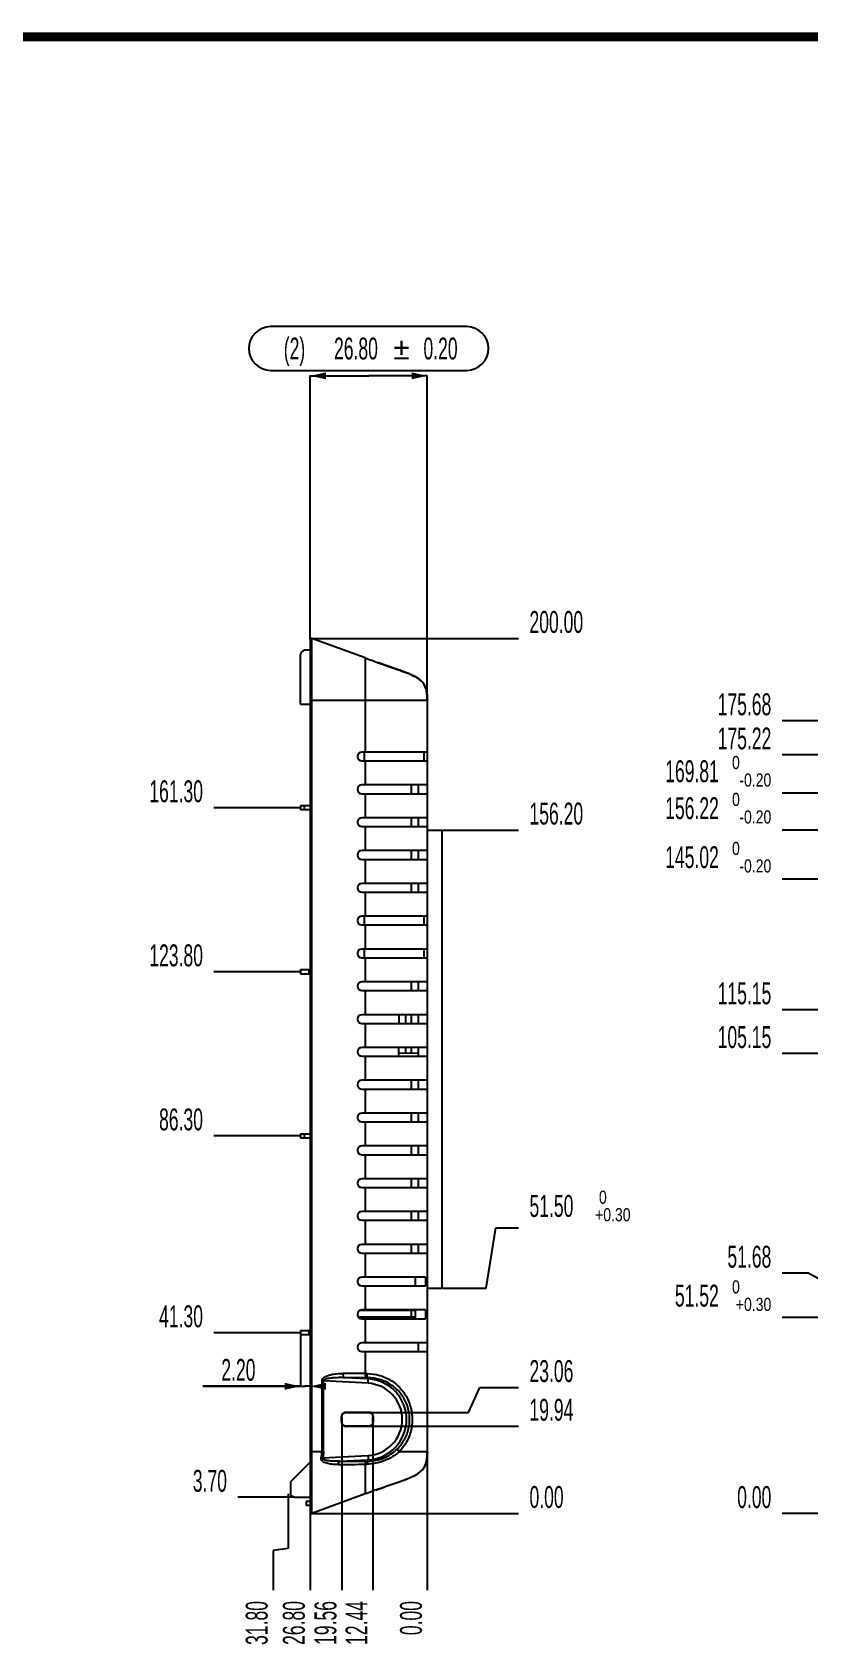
# Model space of a CAD drawing. Header units: millimetres. Extents: x -1 to 407, y -1 to 283.
# Drawn here: x 149.6 to 238.3, y 98.1 to 282.5 of the extents above; entities that cross this region are included whole.
import ezdxf
from ezdxf.enums import TextEntityAlignment as Align

# ---------------------------------------------------------------- set-up
doc = ezdxf.new("R2010")
doc.units = ezdxf.units.MM
doc.header["$LTSCALE"] = 23.1
doc.layers.get('0').update_dxf_attribs({"linetype": 'CONTINUOUS'})
doc.styles.get("Standard").update_dxf_attribs({"font": 'txt', "width": 0.6})
doc.styles.add('TEXTSTYLE_13', font='gdt', dxfattribs={"width": 0.6})
doc.styles.add('TEXTSTYLE_2', font='txt', dxfattribs={"width": 0.8})
doc.dimstyles.new('DIMSTYLE_1', dxfattribs={"dimtxt": 2.5, "dimasz": 1.8, "dimexe": 0.05, "dimexo": 0.0625, "dimtad": 1, "dimlfac": 2, "dimzin": 0, "dimdsep": 46, "dimtxsty": 'Standard', "dimblk": '_FILLED', "dimblk1": '_FILLED', "dimblk2": '_FILLED', "dimcen": 0.09, "dimadec": 0, "dimazin": 0, "dimtol": 1, "dimtp": 0.2, "dimtm": 0.2, "dimtfac": 1, "dimtofl": 0, "dimtmove": 0, "dimatfit": 3, "dimldrblk": '_FILLED', "dimfxl": 1, "dimtolj": 1, "dimtzin": 0, "dimarcsym": 0})
doc.dimstyles.new('DIMSTYLE_2', dxfattribs={"dimtxt": 2.5, "dimasz": 1.8, "dimexe": 0.05, "dimexo": 0.0625, "dimtad": 0, "dimtih": 1, "dimtoh": 1, "dimlfac": 2, "dimzin": 0, "dimdsep": 46, "dimtxsty": 'Standard', "dimblk": '_FILLED', "dimblk1": '_FILLED', "dimblk2": '_FILLED', "dimcen": 0.09, "dimadec": 0, "dimazin": 0, "dimtp": 0.01, "dimtm": 0.01, "dimtfac": 1, "dimtofl": 0, "dimtmove": 0, "dimatfit": 3, "dimldrblk": '_FILLED', "dimfxl": 1, "dimtolj": 1, "dimtzin": 0, "dimarcsym": 0})
doc.dimstyles.new('DIMSTYLE_4', dxfattribs={"dimtxt": 2.5, "dimasz": 1.8, "dimexe": 0.05, "dimexo": 0.0625, "dimtad": 1, "dimlfac": 2, "dimzin": 0, "dimdsep": 46, "dimtxsty": 'Standard', "dimblk": '_FILLED', "dimblk1": '_FILLED', "dimblk2": '_FILLED', "dimcen": 0.09, "dimadec": 0, "dimazin": 0, "dimtp": 0.01, "dimtm": 0.01, "dimtfac": 1, "dimtofl": 0, "dimtmove": 0, "dimatfit": 3, "dimldrblk": '_FILLED', "dimfxl": 1, "dimtolj": 1, "dimtzin": 0, "dimarcsym": 0})
doc.dimstyles.new('DIMSTYLE_6', dxfattribs={"dimtxt": 2.5, "dimasz": 1.8, "dimexe": 0.05, "dimexo": 0.0625, "dimtad": 0, "dimtih": 1, "dimtoh": 1, "dimlfac": 2, "dimzin": 0, "dimdsep": 46, "dimtxsty": 'Standard', "dimblk": '_FILLED', "dimblk1": '_FILLED', "dimblk2": '_FILLED', "dimcen": 0.09, "dimadec": 0, "dimazin": 0, "dimtol": 1, "dimtm": -0.3, "dimtfac": 0.6, "dimtofl": 0, "dimtmove": 0, "dimatfit": 3, "dimldrblk": '_FILLED', "dimfxl": 1, "dimtolj": 1, "dimtzin": 0, "dimarcsym": 0})
doc.dimstyles.new('DIMSTYLE_7', dxfattribs={"dimtxt": 2.5, "dimasz": 1.8, "dimexe": 0.05, "dimexo": 0.0625, "dimtad": 0, "dimtih": 1, "dimtoh": 1, "dimlfac": 2, "dimzin": 0, "dimdsep": 46, "dimtxsty": 'Standard', "dimblk": '_FILLED', "dimblk1": '_FILLED', "dimblk2": '_FILLED', "dimcen": 0.09, "dimadec": 0, "dimazin": 0, "dimtol": 1, "dimtm": 0.2, "dimtfac": 0.6, "dimtofl": 0, "dimtmove": 0, "dimatfit": 3, "dimldrblk": '_FILLED', "dimfxl": 1, "dimtolj": 1, "dimtzin": 0, "dimarcsym": 0})

# ---------------------------------------------------------------- blocks, each defined once
blk = doc.blocks.new('_FILLED')
at = {"color": 0, "linetype": 'ByBlock'}
blk.add_solid([(0, 0), (-1, 0.22), (-1, -0.22)], dxfattribs=at)
blk = doc.blocks.new('*D3')
at = {"color": 2, "linetype": 'Continuous'}
for p, q in [((181.34, 213.16), (181.34, 243.3)), ((181.34, 243.25), (188.04, 243.25)), ((194.74, 243.25), (188.04, 243.25)), ((194.74, 206.25), (194.74, 243.3))]:
    blk.add_line(p, q, dxfattribs=at)
at = {"color": 2, "linetype": 'Continuous', "xscale": 1.8, "yscale": 1.8, "zscale": 1.8, "rotation": 180}
blk.add_blockref('_FILLED', (181.34, 243.25), dxfattribs=at)
at = {"color": 2, "linetype": 'Continuous', "xscale": 1.8, "yscale": 1.8, "zscale": 1.8}
blk.add_blockref('_FILLED', (194.74, 243.25), dxfattribs=at)
at = {"color": 2, "linetype": 'Continuous', "width": 0.6}
for s, p in [('(2) ', (179.83, 245.12)), ('26.80', (186.58, 245.12)), ('0.20', (196.25, 245.12))]:
    blk.add_text(s, height=2.5, dxfattribs=at).set_placement(p, align=Align.CENTER)
at = {"color": 2, "linetype": 'Continuous', "style": 'TEXTSTYLE_13'}
blk.add_text('`', height=2.5, dxfattribs=at).set_placement((191.79, 245.12), align=Align.CENTER)
blk = doc.blocks.new('*D42')
at = {"color": 2, "linetype": 'Continuous'}
blk.add_line((181.61, 213.24), (205.17, 213.24), dxfattribs=at)
at = {"color": 2, "linetype": 'Continuous', "width": 0.6}
blk.add_text('200.00', height=2.5, dxfattribs=at).set_placement((206.42, 213.87))
blk = doc.blocks.new('*D43')
at = {"color": 2, "linetype": 'Continuous'}
blk.add_line((181.61, 113.24), (205.17, 113.24), dxfattribs=at)
at = {"color": 2, "linetype": 'Continuous', "width": 0.6}
blk.add_text('0.00', height=2.5, dxfattribs=at).set_placement((206.42, 113.87))
blk = doc.blocks.new('*D44')
at = {"color": 2, "linetype": 'Continuous'}
blk.add_line((188.11, 123.21), (205.17, 123.21), dxfattribs=at)
at = {"color": 2, "linetype": 'Continuous', "width": 0.6}
blk.add_text('19.94', height=2.5, dxfattribs=at).set_placement((206.42, 123.84))
blk = doc.blocks.new('*D45')
at = {"color": 2, "linetype": 'Continuous'}
for p, q in [((199.46, 124.77), (200.74, 127.64)), ((200.74, 127.64), (205.17, 127.64)), ((188.11, 124.77), (199.46, 124.77))]:
    blk.add_line(p, q, dxfattribs=at)
at = {"color": 2, "linetype": 'Continuous', "width": 0.6}
blk.add_text('23.06', height=2.5, dxfattribs=at).set_placement((206.42, 128.26))
blk = doc.blocks.new('*D46')
at = {"color": 2, "linetype": 'Continuous'}
for p, q in [((201.46, 138.99), (202.56, 145.88)), ((202.56, 145.88), (205.17, 145.88)), ((196.48, 138.99), (201.46, 138.99))]:
    blk.add_line(p, q, dxfattribs=at)
at = {"color": 2, "linetype": 'Continuous', "width": 0.6}
blk.add_text('51.50', height=2.5, dxfattribs=at).set_placement((206.42, 147.13))
at = {"color": 2, "linetype": 'Continuous', "style": 'TEXTSTYLE_2', "width": 0.8}
for s, p in [(' 0', (213.92, 148.63)), ('+0.30', (213.92, 146.63))]:
    blk.add_text(s, height=1.5, dxfattribs=at).set_placement(p)
blk = doc.blocks.new('*D47')
at = {"color": 2, "linetype": 'Continuous'}
blk.add_line((196.48, 191.34), (205.17, 191.34), dxfattribs=at)
at = {"color": 2, "linetype": 'Continuous', "width": 0.6}
blk.add_text('156.20', height=2.5, dxfattribs=at).set_placement((206.42, 191.97))
blk = doc.blocks.new('*D48')
at = {"color": 2, "linetype": 'Continuous'}
blk.add_line((181.34, 113.32), (181.34, 104.48), dxfattribs=at)
at = {"color": 2, "linetype": 'Continuous', "width": 0.6}
blk.add_text('26.80', height=2.5, rotation=90, dxfattribs=at).set_placement((180.72, 103.23), align=Align.RIGHT)
blk = doc.blocks.new('*D49')
at = {"color": 2, "linetype": 'Continuous'}
blk.add_line((194.74, 120.23), (194.74, 104.48), dxfattribs=at)
at = {"color": 2, "linetype": 'Continuous', "width": 0.6}
blk.add_text('0.00', height=2.5, rotation=90, dxfattribs=at).set_placement((194.12, 103.23), align=Align.RIGHT)
blk = doc.blocks.new('*D50')
at = {"color": 2, "linetype": 'Continuous'}
blk.add_line((179.53, 115.09), (173.08, 115.09), dxfattribs=at)
at = {"color": 2, "linetype": 'Continuous', "width": 0.6}
blk.add_text('3.70', height=2.5, dxfattribs=at).set_placement((171.83, 115.72), align=Align.RIGHT)
blk = doc.blocks.new('*D51')
at = {"color": 2, "linetype": 'Continuous'}
for p, q in [((178.84, 115.47), (178.84, 109.24)), ((178.84, 109.24), (177.11, 108.99)), ((177.11, 108.99), (177.11, 104.48))]:
    blk.add_line(p, q, dxfattribs=at)
at = {"color": 2, "linetype": 'Continuous', "width": 0.6}
blk.add_text('31.80', height=2.5, rotation=90, dxfattribs=at).set_placement((176.48, 103.23), align=Align.RIGHT)
blk = doc.blocks.new('*D52')
at = {"color": 2, "linetype": 'Continuous'}
blk.add_line((184.96, 123.62), (184.96, 104.48), dxfattribs=at)
at = {"color": 2, "linetype": 'Continuous', "width": 0.6}
blk.add_text('19.56', height=2.5, rotation=90, dxfattribs=at).set_placement((184.34, 103.23), align=Align.RIGHT)
blk = doc.blocks.new('*D53')
at = {"color": 2, "linetype": 'Continuous'}
blk.add_line((188.52, 123.63), (188.52, 104.48), dxfattribs=at)
at = {"color": 2, "linetype": 'Continuous', "width": 0.6}
blk.add_text('12.44', height=2.5, rotation=90, dxfattribs=at).set_placement((187.9, 103.23), align=Align.RIGHT)
blk = doc.blocks.new('*D54')
at = {"color": 2, "linetype": 'Continuous'}
for p, q in [((180.24, 133.58), (180.24, 127.72)), ((180.24, 127.77), (169.09, 127.77)), ((169.09, 127.77), (180.79, 127.77)), ((181.54, 127.77), (180.79, 127.77)), ((181.34, 127.77), (181.54, 127.77))]:
    blk.add_line(p, q, dxfattribs=at)
at = {"color": 2, "linetype": 'Continuous', "xscale": 1.8, "yscale": 1.8, "zscale": 1.8}
blk.add_blockref('_FILLED', (180.24, 127.77), dxfattribs=at)
at = {"color": 2, "linetype": 'Continuous', "xscale": 1.8, "yscale": 1.8, "zscale": 1.8, "rotation": 180}
blk.add_blockref('_FILLED', (181.34, 127.77), dxfattribs=at)
at = {"color": 2, "linetype": 'Continuous', "width": 0.6}
blk.add_text('2.20', height=2.5, dxfattribs=at).set_placement((175.09, 128.4), align=Align.RIGHT)
blk = doc.blocks.new('*D55')
at = {"color": 2, "linetype": 'Continuous'}
blk.add_line((180.18, 133.89), (170.34, 133.89), dxfattribs=at)
at = {"color": 2, "linetype": 'Continuous', "width": 0.6}
blk.add_text('41.30', height=2.5, dxfattribs=at).set_placement((169.09, 134.52), align=Align.RIGHT)
blk = doc.blocks.new('*D56')
at = {"color": 2, "linetype": 'Continuous'}
blk.add_line((180.18, 156.39), (170.34, 156.39), dxfattribs=at)
at = {"color": 2, "linetype": 'Continuous', "width": 0.6}
blk.add_text('86.30', height=2.5, dxfattribs=at).set_placement((169.09, 157.02), align=Align.RIGHT)
blk = doc.blocks.new('*D57')
at = {"color": 2, "linetype": 'Continuous'}
blk.add_line((180.18, 175.14), (170.34, 175.14), dxfattribs=at)
at = {"color": 2, "linetype": 'Continuous', "width": 0.6}
blk.add_text('123.80', height=2.5, dxfattribs=at).set_placement((169.09, 175.77), align=Align.RIGHT)
blk = doc.blocks.new('*D58')
at = {"color": 2, "linetype": 'Continuous'}
blk.add_line((180.18, 193.89), (170.34, 193.89), dxfattribs=at)
at = {"color": 2, "linetype": 'Continuous', "width": 0.6}
blk.add_text('161.30', height=2.5, dxfattribs=at).set_placement((169.09, 194.52), align=Align.RIGHT)
blk = doc.blocks.new('*D59')
at = {"color": 2, "linetype": 'Continuous'}
blk.add_line((251.07, 113.23), (235.32, 113.23), dxfattribs=at)
at = {"color": 2, "linetype": 'Continuous', "width": 0.6}
blk.add_text('0.00', height=2.5, dxfattribs=at).set_placement((234.07, 113.86), align=Align.RIGHT)
blk = doc.blocks.new('*D60')
at = {"color": 2, "linetype": 'Continuous'}
for p, q in [((238.28, 140.7), (235.32, 140.7)), ((241.36, 139.07), (238.28, 140.7)), ((254.52, 139.07), (241.36, 139.07))]:
    blk.add_line(p, q, dxfattribs=at)
at = {"color": 2, "linetype": 'Continuous', "width": 0.6}
blk.add_text('51.68', height=2.5, dxfattribs=at).set_placement((234.07, 141.33), align=Align.RIGHT)
blk = doc.blocks.new('*D63')
at = {"color": 2, "linetype": 'Continuous'}
for p, q in [((239.61, 203.84), (235.32, 203.84)), ((240.31, 201.07), (239.61, 203.84)), ((254.52, 201.07), (240.31, 201.07))]:
    blk.add_line(p, q, dxfattribs=at)
at = {"color": 2, "linetype": 'Continuous', "width": 0.6}
blk.add_text('175.68', height=2.5, dxfattribs=at).set_placement((234.07, 204.46), align=Align.RIGHT)
blk = doc.blocks.new('*D64')
at = {"color": 2, "linetype": 'Continuous'}
blk.add_line((323.02, 165.81), (235.32, 165.81), dxfattribs=at)
at = {"color": 2, "linetype": 'Continuous', "width": 0.6}
blk.add_text('105.15', height=2.5, dxfattribs=at).set_placement((234.07, 166.43), align=Align.RIGHT)
blk = doc.blocks.new('*D65')
at = {"color": 2, "linetype": 'Continuous'}
blk.add_line((323.02, 170.81), (235.32, 170.81), dxfattribs=at)
at = {"color": 2, "linetype": 'Continuous', "width": 0.6}
blk.add_text('115.15', height=2.5, dxfattribs=at).set_placement((234.07, 171.43), align=Align.RIGHT)
blk = doc.blocks.new('*D66')
at = {"color": 2, "linetype": 'Continuous'}
blk.add_line((279.22, 185.74), (235.32, 185.74), dxfattribs=at)
at = {"color": 2, "linetype": 'Continuous', "style": 'TEXTSTYLE_2', "width": 0.8}
for s, p in [(' 0', (230.47, 188.49)), ('-0.20', (234.07, 186.49))]:
    blk.add_text(s, height=1.5, dxfattribs=at).set_placement(p, align=Align.RIGHT)
at = {"color": 2, "linetype": 'Continuous', "width": 0.6}
blk.add_text('145.02', height=2.5, dxfattribs=at).set_placement((228.07, 186.99), align=Align.RIGHT)
blk = doc.blocks.new('*D67')
at = {"color": 2, "linetype": 'Continuous'}
for p, q in [((241.83, 198.14), (240.71, 195.56)), ((278.97, 198.14), (241.83, 198.14)), ((240.71, 195.56), (235.32, 195.56))]:
    blk.add_line(p, q, dxfattribs=at)
at = {"color": 2, "linetype": 'Continuous', "width": 0.6}
blk.add_text('169.81', height=2.5, dxfattribs=at).set_placement((228.07, 196.81), align=Align.RIGHT)
at = {"color": 2, "linetype": 'Continuous', "style": 'TEXTSTYLE_2', "width": 0.8}
for s, p in [(' 0', (230.47, 198.31)), ('-0.20', (234.07, 196.31))]:
    blk.add_text(s, height=1.5, dxfattribs=at).set_placement(p, align=Align.RIGHT)
blk = doc.blocks.new('*D68')
at = {"color": 2, "linetype": 'Continuous'}
for p, q in [((274.5, 199.94), (235.32, 199.94)), ((276.3, 200.84), (274.5, 199.94)), ((281.67, 200.84), (276.3, 200.84))]:
    blk.add_line(p, q, dxfattribs=at)
at = {"color": 2, "linetype": 'Continuous', "width": 0.6}
blk.add_text('175.22', height=2.5, dxfattribs=at).set_placement((234.07, 200.56), align=Align.RIGHT)
blk = doc.blocks.new('*D69')
at = {"color": 2, "linetype": 'Continuous'}
for p, q in [((271.08, 138.99), (269.33, 135.63)), ((271.92, 138.99), (271.08, 138.99)), ((269.33, 135.63), (235.32, 135.63))]:
    blk.add_line(p, q, dxfattribs=at)
at = {"color": 2, "linetype": 'Continuous', "width": 0.6}
blk.add_text('51.52', height=2.5, dxfattribs=at).set_placement((228.07, 136.88), align=Align.RIGHT)
at = {"color": 2, "linetype": 'Continuous', "style": 'TEXTSTYLE_2', "width": 0.8}
for s, p in [(' 0', (230.47, 138.38)), ('+0.30', (234.07, 136.38))]:
    blk.add_text(s, height=1.5, dxfattribs=at).set_placement(p, align=Align.RIGHT)
blk = doc.blocks.new('*D70')
at = {"color": 2, "linetype": 'Continuous'}
blk.add_line((272.38, 191.34), (235.32, 191.34), dxfattribs=at)
at = {"color": 2, "linetype": 'Continuous', "style": 'TEXTSTYLE_2', "width": 0.8}
for s, p in [(' 0', (230.47, 194.09)), ('-0.20', (234.07, 192.09))]:
    blk.add_text(s, height=1.5, dxfattribs=at).set_placement(p, align=Align.RIGHT)
at = {"color": 2, "linetype": 'Continuous', "width": 0.6}
blk.add_text('156.22', height=2.5, dxfattribs=at).set_placement((228.07, 192.59), align=Align.RIGHT)

msp = doc.modelspace()

# ---------------------------------------------------------------- linework, layer by layer
at = {"color": 2, "linetype": 'Continuous'}
for p, q in [((199.2505, 248.8747), (176.8339, 248.8747)), ((176.8339, 243.8747), (199.2505, 243.8747))]:
    msp.add_line(p, q, dxfattribs=at)
at = {"color": 7, "linetype": 'Continuous'}
for p, q in [((181.3422, 213.0997), (181.3422, 113.3831)), ((181.5435, 113.2422), (181.5435, 213.2406)), ((187.652, 211.0174), (181.5435, 213.2406)), ((180.2422, 205.7414), (180.2422, 211.3805)), ((181.3422, 211.9126), (180.7161, 211.8798)), ((187.652, 211.0174), (187.652, 200.2414)), ((180.2422, 205.7414), (181.3422, 205.7414)), ((181.3422, 206.1914), (194.7422, 206.1914)), ((194.7422, 120.2411), (194.7422, 206.2358)), ((194.7424, 200.2414), (187.2422, 200.2414)), ((187.2422, 199.2414), (194.7424, 199.2414)), ((187.5285, 200.2414), (187.5285, 199.2414)), ((187.652, 199.2414), (187.652, 196.4914)), ((194.3922, 199.2414), (194.3922, 200.2414)), ((194.7422, 196.4914), (187.2422, 196.4914)), ((187.2422, 195.4914), (194.7422, 195.4914)), ((187.652, 195.4914), (187.652, 192.7414)), ((192.8922, 196.4914), (192.8922, 195.4914)), ((193.7422, 195.4914), (193.7422, 196.4914)), ((180.2422, 194.1414), (180.2422, 193.6414)), ((180.2422, 194.1414), (181.3422, 194.1414)), ((181.3422, 193.6414), (180.2422, 193.6414)), ((180.7161, 193.6414), (180.7161, 194.1414)), ((194.7422, 192.7414), (187.2422, 192.7414)), ((192.8922, 192.7414), (192.8922, 191.7414)), ((193.7422, 191.7414), (193.7422, 192.7414)), ((187.2422, 191.7414), (194.7422, 191.7414)), ((187.652, 191.7414), (187.652, 188.9914)), ((194.7422, 191.3414), (196.4172, 191.3414)), ((196.4172, 191.3414), (196.4172, 138.9914)), ((194.7422, 188.9914), (187.2422, 188.9914)), ((192.8922, 188.9914), (192.8922, 187.9914)), ((193.7422, 187.9914), (193.7422, 188.9914)), ((187.2422, 187.9914), (194.7422, 187.9914)), ((187.652, 187.9914), (187.652, 185.2414)), ((194.7422, 185.2414), (187.2422, 185.2414)), ((192.8922, 185.2414), (192.8922, 184.2414)), ((193.7422, 184.2414), (193.7422, 185.2414)), ((187.2422, 184.2414), (194.7422, 184.2414)), ((187.652, 184.2414), (187.652, 181.4914)), ((194.7422, 181.4914), (187.2422, 181.4914)), ((187.5285, 181.4914), (187.5285, 180.4914)), ((194.3922, 180.4914), (194.3922, 181.4914)), ((187.2422, 180.4914), (194.7422, 180.4914)), ((187.652, 180.4914), (187.652, 177.7414)), ((194.7422, 177.7414), (187.2422, 177.7414)), ((187.5285, 177.7414), (187.5285, 176.7414)), ((194.3922, 176.7414), (194.3922, 177.7414)), ((180.2422, 175.3914), (180.2422, 174.8914)), ((180.2422, 175.3914), (181.3422, 175.3914)), ((181.2422, 174.8914), (181.2422, 175.3914)), ((187.2422, 176.7414), (194.7422, 176.7414)), ((187.652, 176.7414), (187.652, 173.9914)), ((180.2422, 174.8914), (181.3422, 174.8914)), ((194.7422, 173.9914), (187.2422, 173.9914)), ((192.8922, 173.9914), (192.8922, 172.9914)), ((193.7422, 172.9914), (193.7422, 173.9914)), ((187.2422, 172.9914), (194.7422, 172.9914)), ((187.652, 172.9914), (187.652, 170.2414)), ((194.7422, 170.2414), (187.2422, 170.2414)), ((191.4922, 170.2414), (191.4922, 169.2414)), ((192.2422, 170.2414), (192.2422, 169.2414)), ((192.8922, 170.2414), (192.8922, 169.2414)), ((193.7422, 169.2414), (193.7422, 170.2414)), ((187.2422, 169.2414), (194.7422, 169.2414)), ((187.652, 169.2414), (187.652, 166.4914)), ((194.7422, 166.4914), (187.2422, 166.4914)), ((191.4922, 165.4914), (191.4922, 166.4914)), ((192.2422, 166.4914), (192.2422, 165.8064)), ((192.8922, 166.4914), (192.8922, 165.8234)), ((193.7422, 165.4914), (193.7422, 166.4914)), ((187.2422, 165.4914), (194.7422, 165.4914)), ((187.652, 165.4914), (187.652, 162.7414)), ((193.7422, 165.8457), (191.4922, 165.7868)), ((194.7422, 162.7414), (187.2422, 162.7414)), ((192.8922, 162.7414), (192.8922, 161.7414)), ((193.7422, 161.7414), (193.7422, 162.7414)), ((187.2422, 161.7414), (194.7422, 161.7414)), ((187.652, 161.7414), (187.652, 158.9914)), ((194.7422, 158.9914), (187.2422, 158.9914)), ((192.8922, 158.9914), (192.8922, 157.9914)), ((193.7422, 157.9914), (193.7422, 158.9914)), ((187.2422, 157.9914), (194.7422, 157.9914)), ((187.652, 157.9914), (187.652, 155.2414)), ((180.2422, 156.6414), (180.2422, 156.1414)), ((180.2422, 156.6414), (181.3422, 156.6414)), ((181.3422, 156.1414), (180.2422, 156.1414)), ((180.7161, 156.1414), (180.7161, 156.6414)), ((194.7422, 155.2414), (187.2422, 155.2414)), ((192.8922, 155.2414), (192.8922, 154.2414)), ((193.7422, 154.2414), (193.7422, 155.2414)), ((187.2422, 154.2414), (194.7422, 154.2414)), ((187.652, 154.2414), (187.652, 151.4914)), ((194.7422, 151.4914), (187.2422, 151.4914)), ((192.8922, 151.4914), (192.8922, 150.4914)), ((193.7422, 150.4914), (193.7422, 151.4914)), ((187.2422, 150.4914), (194.7422, 150.4914)), ((187.652, 150.4914), (187.652, 147.7414)), ((194.7422, 147.7414), (187.2422, 147.7414)), ((192.8922, 147.7414), (192.8922, 146.7414)), ((193.7422, 146.7414), (193.7422, 147.7414)), ((187.2422, 146.7414), (194.7422, 146.7414)), ((187.652, 146.7414), (187.652, 143.9914)), ((194.7422, 143.9914), (187.2422, 143.9914)), ((192.8922, 143.9914), (192.8922, 142.9914)), ((193.7422, 142.9914), (193.7422, 143.9914)), ((187.2422, 142.9914), (194.7422, 142.9914)), ((187.652, 142.9914), (187.652, 140.2414)), ((194.5434, 140.2414), (187.2422, 140.2414)), ((193.3882, 139.2414), (193.3882, 140.2414)), ((194.5434, 140.2414), (194.5434, 139.2414)), ((187.2422, 139.2414), (194.5434, 139.2414)), ((187.652, 139.2414), (187.652, 136.4914)), ((194.7422, 138.9914), (196.4172, 138.9914)), ((194.5434, 136.4914), (187.2422, 136.4914)), ((193.3882, 135.4914), (193.3882, 136.4914)), ((194.5434, 136.4914), (194.5434, 135.4914)), ((186.8296, 135.7214), (193.3882, 135.7214)), ((193.3882, 136.4464), (187.0463, 136.4464)), ((187.2422, 135.4914), (194.5434, 135.4914)), ((187.652, 135.4914), (187.652, 132.7414)), ((192.8922, 136.4464), (192.8922, 135.7214)), ((180.2422, 134.1414), (181.3422, 134.1414)), ((180.2422, 134.1414), (180.2422, 133.6414)), ((181.3422, 133.6414), (180.2422, 133.6414)), ((181.2422, 133.6414), (181.2422, 134.1414)), ((194.7422, 132.7414), (187.2422, 132.7414)), ((187.2422, 131.7414), (194.7422, 131.7414)), ((187.652, 131.7414), (187.652, 129.2279)), ((193.7422, 131.7414), (193.7422, 132.7414)), ((187.8363, 129.2269), (185.1076, 129.2473)), ((182.6949, 128.3799), (182.8659, 128.3799)), ((182.6949, 128.3799), (182.6949, 120.2914)), ((187.9582, 128.113), (182.8659, 128.3799)), ((182.8659, 120.2914), (182.8659, 128.3799)), ((187.8024, 128.7322), (185.2526, 128.7518)), ((187.9842, 128.6086), (185.2526, 128.7518)), ((187.9906, 128.7314), (187.8024, 128.7322)), ((187.9582, 128.113), (187.9906, 128.7314)), ((184.9619, 124.2971), (184.9323, 124.3266)), ((184.9323, 123.6562), (184.9323, 124.3266)), ((184.9323, 123.6562), (184.9619, 123.6858)), ((184.9619, 124.2971), (184.9619, 123.6858)), ((185.407, 124.8013), (188.0774, 124.8013)), ((185.407, 124.8013), (185.4369, 124.7715)), ((185.4369, 124.7715), (188.046, 124.7699)), ((188.046, 124.7699), (188.0774, 124.8013)), ((188.5521, 124.3266), (188.5204, 124.2949)), ((188.5204, 123.6879), (188.5204, 124.2949)), ((188.5204, 123.6879), (188.5521, 123.6562)), ((188.5521, 124.3266), (188.5521, 123.6562)), ((185.4369, 123.2114), (185.407, 123.1815)), ((188.0774, 123.1815), (185.407, 123.1815)), ((188.046, 123.2129), (185.4369, 123.2114)), ((188.0774, 123.1815), (188.046, 123.2129)), ((182.8659, 120.2914), (181.3422, 120.2914)), ((182.7732, 119.5981), (187.9582, 119.8698)), ((187.9582, 119.8698), (187.9922, 119.222)), ((194.7422, 120.2914), (191.5158, 120.2914)), ((181.3422, 119.0914), (179.0922, 116.8414)), ((182.6021, 119.6438), (182.7732, 119.5981)), ((184.707, 119.2025), (187.9842, 119.3742)), ((187.6519, 118.8637), (187.8379, 118.8662)), ((187.652, 118.8648), (187.652, 115.4655)), ((187.8024, 119.2215), (187.9922, 119.222)), ((179.0922, 116.8414), (179.0922, 115.3247)), ((179.0922, 115.3247), (179.5922, 115.0914)), ((179.5922, 115.0914), (181.3422, 115.0914)), ((181.3422, 114.5917), (180.8922, 114.5911)), ((180.8922, 114.5911), (180.8922, 114.1411)), ((187.652, 115.4655), (181.5435, 113.2422)), ((181.3422, 114.1414), (180.8922, 114.1414))]:
    msp.add_line(p, q, dxfattribs=at)
at = {"color": 6, "linetype": 'Continuous'}
msp.add_line((191.7422, 206.2358), (191.7422, 206.1471), dxfattribs=at)
at = {"color": 7, "linetype": 'Continuous', "const_width": 1.0331}
msp.add_lwpolyline([(405.9954, 281.9972), (0, 281.9972)], dxfattribs=at)
at = {"color": 2, "linetype": 'Continuous'}
for centre, start, end in [((176.8339, 246.3747), 90, 270), ((199.2505, 246.3747), 270, 90)]:
    msp.add_arc(centre, 2.5, start, end, dxfattribs=at)
at = {"color": 7, "linetype": 'Continuous'}
for centre, radius, start, end in [((181.4922, 213.0997), 0.15, 70, 180), ((180.7422, 211.3805), 0.5, 93, 180), ((213.1094, 276.3383), 70.1064, 248.707691, 249.990383), ((212.8502, 275.6505), 69.3715, 248.700896, 249.997177), ((187.2422, 199.7414), 0.5, 90, 270), ((187.2422, 195.9914), 0.5, 90, 270), ((187.2422, 192.2414), 0.5, 90, 270), ((187.2422, 188.4914), 0.5, 90, 270), ((187.2422, 184.7414), 0.5, 90, 270), ((187.2422, 180.9914), 0.5, 90, 270), ((187.2422, 177.2414), 0.5, 90, 270), ((187.2422, 173.4914), 0.5, 90, 270), ((187.2422, 169.7414), 0.5, 90, 270), ((187.2422, 165.9914), 0.5, 90, 270), ((187.2422, 162.2414), 0.5, 90, 270), ((187.2422, 158.4914), 0.5, 90, 270), ((187.2422, 154.7414), 0.5, 90, 270), ((187.2422, 150.9914), 0.5, 90, 270), ((187.2422, 147.2414), 0.5, 90, 270), ((187.2422, 143.4914), 0.5, 90, 270), ((187.2422, 139.7414), 0.5, 90, 270), ((187.2422, 135.9914), 0.5, 90, 270), ((187.2422, 132.2414), 0.5, 90, 270), ((187.7422, 123.9914), 4.1272, 273, 87), ((187.7422, 123.9914), 4.6235, 273, 87), ((188.4796, 120.2295), 6.2616, 355.688284, 357.919457), ((188.4199, 120.2324), 6.3214, 355.862607, 357.914889), ((186.7307, 120.2946), 8.0117, 357.908637, 359.620005), ((187.3131, 120.2772), 7.4291, 357.880593, 358.546722), ((186.4491, 120.2983), 8.2933, 358.552052, 359.463021), ((167.7514, 1472.001), 1353.2825, 270.7117513, 270.8425903), ((213.1094, 50.1446), 70.1064, 110.009617, 111.292309), ((212.8502, 50.8323), 69.3715, 110.002823, 111.299104), ((181.4922, 113.3831), 0.15, 180, 290)]:
    msp.add_arc(centre, radius, start, end, dxfattribs=at)
for centre, major_axis in [((185.4076, 124.326), (-0.3363, 0.3363)), ((185.4076, 123.6568), (-0.3363, -0.3363)), ((188.0769, 124.326), (0.3363, 0.3363)), ((188.0769, 123.6568), (0.3363, -0.3363))]:
    msp.add_ellipse(centre, major_axis=major_axis, ratio=0.99878277, start_param=-0.78478918, end_param=0.78478918, dxfattribs=at)
for points in [[(194.7002, 206.958), (194.4585, 208.8942), (193.1177, 209.0052), (189.0948, 210.4733)], [(194.6743, 207.1341), (194.3729, 208.8985), (192.9982, 209.0504), (189.1206, 210.4638)], [(194.7422, 206.2476), (194.7395, 206.5836), (194.7184, 206.8761), (194.6743, 207.1341)], [(182.6021, 119.6438), (182.6621, 119.8535), (182.6949, 120.0733), (182.6949, 120.2914)], [(182.8659, 120.2914), (182.8659, 120.0582), (182.8333, 119.8234), (182.7732, 119.5981)], [(194.7422, 120.2352), (194.7395, 119.8993), (194.7184, 119.6068), (194.6743, 119.3488)], [(184.707, 119.2025), (185.7388, 119.2091), (186.7706, 119.2155), (187.8024, 119.2215)], [(188.8358, 115.9145), (192.8706, 117.4036), (194.3225, 117.5381), (194.6598, 119.2695)], [(194.6598, 119.2695), (194.6891, 119.4199), (194.71, 119.5823), (194.7235, 119.7587)], [(194.6743, 119.3488), (194.6697, 119.322), (194.6649, 119.2955), (194.6598, 119.2695)]]:
    msp.add_open_spline(points, degree=3, dxfattribs=at)
for points, knots in [([(189.1206, 210.4638), (189.5659, 210.3015), (190.3862, 210.0113), (191.5174, 209.6212), (192.4512, 209.2828), (193.3718, 208.8939), (194.1288, 208.415), (194.5422, 207.7167), (194.6398, 207.336), (194.6743, 207.1341)], [0, 0, 0, 0, 0.20939096, 0.38437481, 0.5289457, 0.6473814, 0.82812718, 0.90949146, 1, 1, 1, 1]), ([(194.6743, 207.1341), (194.6857, 207.0676), (194.7274, 206.7739), (194.7404, 206.4768), (194.7422, 206.2476)], [0, 0, 0, 0, 0.22726092, 1, 1, 1, 1]), ([(182.6949, 128.3799), (182.6949, 128.425), (182.7144, 128.5258), (182.8086, 128.6735), (182.9794, 128.8196), (183.2372, 128.9583), (183.5886, 129.0808), (184.2179, 129.2177), (184.74, 129.2502), (185.1076, 129.2473)], [0, 0, 0, 0, 0.04955288, 0.10976991, 0.18889437, 0.29384116, 0.42950204, 0.59632357, 1, 1, 1, 1]), ([(185.2526, 128.7518), (185.2289, 128.761), (185.182, 128.8157), (185.1212, 128.9819), (185.1068, 129.1368), (185.1076, 129.2473)], [0, 0, 0, 0, 0.14375504, 0.37691274, 1, 1, 1, 1]), ([(187.8024, 128.7322), (187.7771, 128.7418), (187.7293, 128.7969), (187.6663, 128.9629), (187.6514, 129.1172), (187.652, 129.2279)], [0, 0, 0, 0, 0.15179759, 0.37907692, 1, 1, 1, 1]), ([(187.9906, 128.7314), (187.966, 128.7405), (187.9165, 128.7943), (187.8515, 128.9608), (187.8358, 129.1162), (187.8363, 129.2269)], [0, 0, 0, 0, 0.14711457, 0.3808014, 1, 1, 1, 1]), ([(187.8363, 129.227), (188.3305, 129.2246), (189.3301, 129.0779), (190.711, 128.442), (191.8649, 127.4232), (192.6743, 126.0917), (193.0581, 124.565), (192.9969, 122.9861), (192.4914, 121.4976), (191.8746, 120.6533), (191.5159, 120.2914)], [0, 0, 0, 0, 0.12113839, 0.24382712, 0.36777651, 0.49293, 0.62003329, 0.74823378, 0.87506772, 1, 1, 1, 1]), ([(185.2526, 128.7518), (185.0615, 128.7575), (184.6959, 128.7612), (184.1831, 128.7452), (183.7457, 128.7082), (183.4018, 128.6584), (183.1475, 128.5937), (182.97, 128.5287), (182.863, 128.4361), (182.8659, 128.3799)], [0, 0, 0, 0, 0.23109983, 0.44166668, 0.62014071, 0.76070864, 0.86309642, 0.93193339, 1, 1, 1, 1]), ([(191.3205, 120.6311), (191.6506, 120.9597), (192.2215, 121.724), (192.7075, 123.0734), (192.7686, 124.5157), (192.3945, 125.9031), (191.6405, 127.1063), (190.588, 128.0284), (189.3377, 128.602), (188.4353, 128.7314), (187.9906, 128.7314)], [0, 0, 0, 0, 0.12550066, 0.25281996, 0.38098276, 0.50840122, 0.63420509, 0.75822725, 0.88015771, 1, 1, 1, 1]), ([(184.9619, 124.2971), (184.9619, 124.4176), (185.0619, 124.6683), (185.3124, 124.7708), (185.4329, 124.7707)], [0, 0, 0, 0, 0.50015345, 1, 1, 1, 1]), ([(185.4329, 123.2121), (185.3124, 123.2121), (185.0619, 123.3145), (184.9619, 123.5653), (184.9619, 123.6858)], [0, 0, 0, 0, 0.49984715, 1, 1, 1, 1]), ([(188.042, 124.7707), (188.1638, 124.7706), (188.418, 124.6706), (188.5204, 124.4166), (188.5204, 124.2949)], [0, 0, 0, 0, 0.50010786, 1, 1, 1, 1]), ([(188.5204, 123.6879), (188.5204, 123.5662), (188.418, 123.3122), (188.1638, 123.2122), (188.042, 123.2121)], [0, 0, 0, 0, 0.49989234, 1, 1, 1, 1]), ([(191.5158, 120.2914), (191.0184, 119.8503), (189.851, 119.1388), (188.5087, 118.8753), (187.8379, 118.8662)], [0, 0, 0, 0, 0.49774732, 1, 1, 1, 1]), ([(187.9922, 119.222), (188.5977, 119.2205), (189.84, 119.4724), (190.8788, 120.1914), (191.3205, 120.6311)], [0, 0, 0, 0, 0.49275734, 1, 1, 1, 1]), ([(191.3205, 120.6311), (191.3153, 120.6145), (191.3256, 120.5649), (191.3852, 120.4476), (191.4587, 120.3555), (191.5158, 120.2914)], [0, 0, 0, 0, 0.13115244, 0.35475685, 1, 1, 1, 1]), ([(194.6743, 119.3488), (194.6857, 119.4152), (194.7274, 119.7089), (194.7404, 120.0061), (194.7422, 120.2352)], [0, 0, 0, 0, 0.22726092, 1, 1, 1, 1]), ([(184.5619, 118.8228), (184.3627, 118.8203), (184.0639, 118.8287), (183.6694, 118.873), (183.3787, 118.9283), (183.097, 119.0117), (182.875, 119.1169), (182.7213, 119.237), (182.628, 119.3516), (182.5782, 119.4944), (182.5885, 119.5959), (182.6021, 119.6438)], [0, 0, 0, 0, 0.25301989, 0.37887121, 0.50393383, 0.62824193, 0.75144785, 0.81308094, 0.87468817, 0.936734, 1, 1, 1, 1]), ([(184.707, 119.2025), (184.5301, 119.1973), (184.2646, 119.1946), (183.9112, 119.205), (183.647, 119.2217), (183.4278, 119.2448), (183.254, 119.2728), (183.125, 119.3), (182.9981, 119.3351), (182.8962, 119.3762), (182.8204, 119.4209), (182.7723, 119.4674), (182.7468, 119.5332), (182.7617, 119.5788), (182.7732, 119.5981)], [0, 0, 0, 0, 0.25082927, 0.37603431, 0.50107997, 0.62594398, 0.68825524, 0.75047895, 0.81263191, 0.87466564, 0.90569848, 0.93675988, 0.96815137, 1, 1, 1, 1]), ([(184.5619, 118.8228), (184.5687, 118.9093), (184.5879, 119.0287), (184.6471, 119.1556), (184.6872, 119.1949), (184.707, 119.2025)], [0, 0, 0, 0, 0.62104043, 0.84818919, 1, 1, 1, 1]), ([(187.652, 118.8648), (187.6604, 118.9464), (187.6814, 119.0589), (187.7425, 119.1777), (187.7823, 119.2142), (187.8024, 119.2215)], [0, 0, 0, 0, 0.61655264, 0.83946498, 1, 1, 1, 1]), ([(187.9922, 119.222), (187.9446, 119.205), (187.8699, 119.0734), (187.8466, 118.9477), (187.8379, 118.8662)], [0, 0, 0, 0, 0.38125129, 1, 1, 1, 1]), ([(189.1206, 116.019), (189.5659, 116.1813), (190.3862, 116.4715), (191.5174, 116.8617), (192.4512, 117.2), (193.3718, 117.589), (194.1288, 118.0678), (194.5422, 118.7662), (194.6398, 119.1468), (194.6743, 119.3488)], [0, 0, 0, 0, 0.20939096, 0.38437481, 0.5289457, 0.6473814, 0.82812718, 0.90949146, 1, 1, 1, 1])]:
    msp.add_open_spline(points, degree=3, knots=knots, dxfattribs=at)

# ---------------------------------------------------------------- dimensions: what is measured, and where the dimension line sits
at = {"color": 2, "linetype": 'Continuous'}
dim = msp.add_linear_dim(base=(181.3422, 243.2497), p1=(194.7422, 206.1914), p2=(181.3422, 213.0997), angle=180, text='(2) <>', dimstyle='DIMSTYLE_1', dxfattribs=at)
dim.commit()
dim.dimension.update_dxf_attribs({"geometry": '*D3', "text_midpoint": (188.0422, 243.2497), "dimtype": 160})
for feature_location, offset, dtype, origin, dimstyle, picture, middle in [((181.606, 213.2406), (23.5612, 0), 0, (181.5435, 113.2422), 'DIMSTYLE_2', '*D42', (210.9172, 215.1156)), ((254.5181, 201.0714), (-19.1958, 2.7661), 0, (254.5806, 113.2331), 'DIMSTYLE_2', '*D63', (229.5724, 205.7125)), ((281.6717, 200.8414), (-46.3493, -0.903), 0, (281.7342, 113.2331), 'DIMSTYLE_2', '*D68', (229.5724, 201.8134)), ((278.9681, 198.1379), (-43.6458, -2.5735), 0, (279.0306, 113.2331), 'DIMSTYLE_7', '*D67', (226.5724, 198.0644)), ((180.1797, 193.8914), (-9.8375, 0), 0, (180.2422, 113.2422), 'DIMSTYLE_2', '*D58', (164.5922, 195.7664)), ((272.38, 191.3414), (-37.0576, 0), 0, (272.4425, 113.2331), 'DIMSTYLE_7', '*D70', (226.5724, 193.8414)), ((196.4797, 191.3414), (8.6875, 0), 0, (194.7422, 113.2422), 'DIMSTYLE_2', '*D47', (210.9172, 193.2164)), ((279.2181, 185.7414), (-43.8958, 0), 0, (279.2806, 113.2331), 'DIMSTYLE_7', '*D66', (226.5724, 188.2414)), ((180.1797, 175.1414), (-9.8375, 0), 0, (180.2422, 113.2422), 'DIMSTYLE_2', '*D57', (164.5922, 177.0164)), ((323.0181, 170.8064), (-87.6958, 0), 0, (323.0806, 113.2331), 'DIMSTYLE_2', '*D65', (229.5724, 172.6814)), ((323.0181, 165.8064), (-87.6958, 0), 0, (323.0806, 113.2331), 'DIMSTYLE_2', '*D64', (229.5724, 167.6814)), ((180.1797, 156.3914), (-9.8375, 0), 0, (180.2422, 113.2422), 'DIMSTYLE_2', '*D56', (165.3422, 158.2664)), ((196.4797, 138.9914), (8.6875, 6.892), 0, (196.4172, 113.2422), 'DIMSTYLE_6', '*D46', (213.1672, 148.3834)), ((254.5181, 139.0714), (-19.1958, 1.6332), 0, (254.5806, 113.2331), 'DIMSTYLE_2', '*D60', (230.3224, 142.5796)), ((271.9231, 138.9914), (-36.6008, -3.359), 0, (275.0806, 113.2331), 'DIMSTYLE_6', '*D69', (227.3224, 138.1324)), ((180.1797, 133.8914), (-9.8375, 0), 0, (180.2422, 113.2422), 'DIMSTYLE_2', '*D55', (165.3422, 135.7664)), ((188.1085, 124.7699), (17.0587, 2.8692), 0, (188.046, 113.2422), 'DIMSTYLE_2', '*D45', (210.1672, 129.5141)), ((188.1085, 123.2129), (17.0587, 0), 0, (188.046, 113.2422), 'DIMSTYLE_2', '*D44', (210.1672, 125.0879)), ((184.9619, 123.6233), (0, -19.1401), 1, (194.7422, 124.2971), 'DIMSTYLE_2', '*D52', (183.0869, 99.4831)), ((188.5204, 123.6254), (0, -19.1423), 1, (194.7422, 123.6879), 'DIMSTYLE_2', '*D53', (186.6454, 99.4831)), ((181.3422, 113.3206), (0, -8.8375), 1, (194.7422, 120.2914), 'DIMSTYLE_2', '*D48', (179.4672, 99.4831)), ((194.7421795856, 120.2289160045), (0, -15.7457777989), 1, (194.7421795856, 120.2914160045), 'DIMSTYLE_2', '*D49', (192.8671795856, 100.2331382056)), ((179.5297, 115.0914), (-6.4499, 0), 0, (179.5922, 113.2422), 'DIMSTYLE_2', '*D50', (168.8298, 116.9664)), ((178.8422, 115.4744), (-1.737, -10.9913), 0, (194.7422, 116.5914), 'DIMSTYLE_2', '*D51', (175.2303, 99.4831)), ((181.6060295397, 113.2421843124), (23.5611969785, 0), 0, (181.5435295397, 113.2421843124), 'DIMSTYLE_2', '*D43', (209.4172265182, 115.1171843124)), ((251.0681345772, 113.2331382056), (-15.745777799, 0), 0, (251.1306345772, 113.2331382056), 'DIMSTYLE_2', '*D59', (231.0723567782, 115.1081382056))]:
    dim = msp.add_ordinate_dim(feature_location=feature_location, offset=offset, dtype=dtype, origin=origin, dimstyle=dimstyle, override={"dimtad": 1, "dimtih": 0, "dimtoh": 0}, dxfattribs=at)
    dim.commit()
    dim.dimension.update_dxf_attribs({"geometry": picture, "text_midpoint": middle})
dim = msp.add_linear_dim(base=(180.2422, 127.7716), p1=(181.3422, 120.2914), p2=(180.2422, 133.6414), angle=180, dimstyle='DIMSTYLE_4', dxfattribs=at)
dim.commit()
dim.dimension.update_dxf_attribs({"geometry": '*D54', "text_midpoint": (172.0944, 127.7716), "dimtype": 160})

doc.saveas('drawing.dxf')
